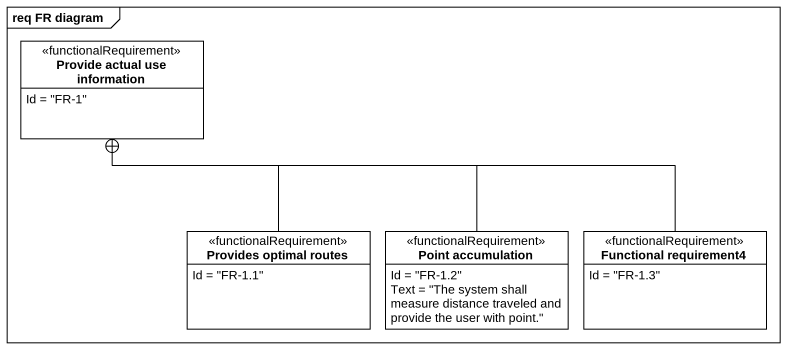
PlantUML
@startuml
mainframe req FR diagram
hide circle
hide empty members
class "Provide actual use information" as Provide_actual_use <<functionalRequirement>> {
  Id = "FR-1"
}
class "Provides optimal routes" as Provides_optimal_routes <<functionalRequirement>> {
  Id = "FR-1.1"
}
class "Point accumulation" as Point_accumulation <<functionalRequirement>> {
  Id = "FR-1.2"
  Text = "The system shall measure distance traveled and provide the user with point."
}
class "Functional requirement4" as Functional_requirement4 <<functionalRequirement>> {
  Id = "FR-1.3"
}
Provides_optimal_routes -up-+ Provide_actual_use
Point_accumulation -left-+ Provide_actual_use
Functional_requirement4 -left-+ Provide_actual_use
@enduml
